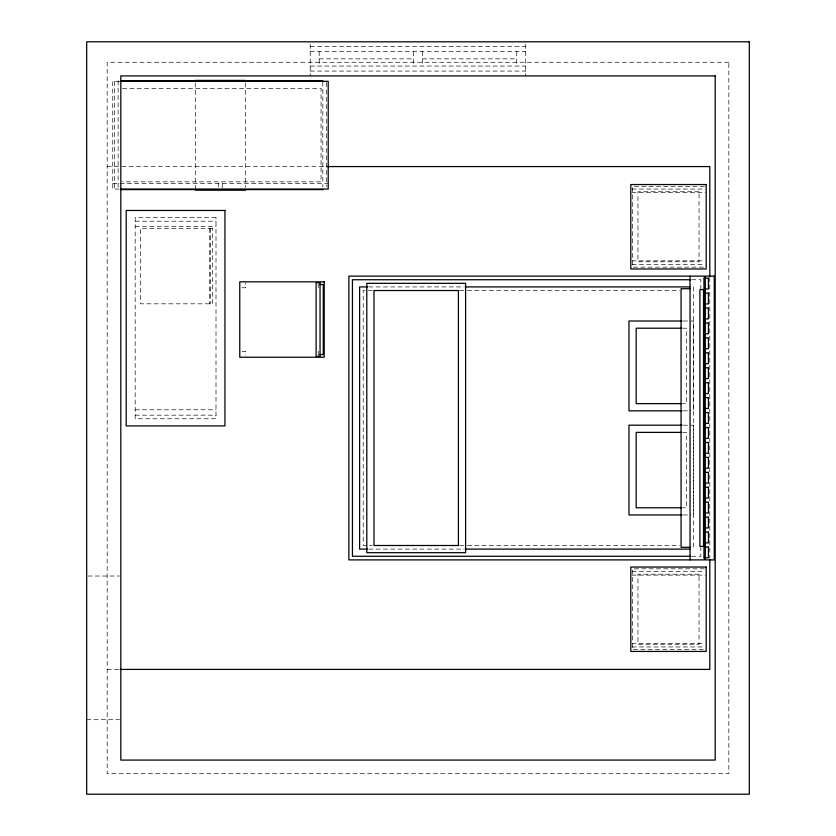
<?xml version="1.0" encoding="UTF-8"?>
<svg xmlns="http://www.w3.org/2000/svg" width="836" height="836" viewBox="0 0 836 836"><rect width="100%" height="100%" fill="white"/><g stroke="black" fill="none" stroke-linecap="round" stroke-linejoin="round"><path stroke-width="0.63" stroke-dasharray="4.18 3.13" d="M310.208 46.649L525.729 46.649M310.208 51.675L525.729 51.675M319.185 58.865L413.475 58.865M422.462 58.865L516.752 58.865M310.208 66.044L525.729 66.044M310.208 71.07L525.729 71.07M119.715 81.322L112.735 81.322L112.735 189.061L119.715 189.061M122.516 88.48L321.055 88.48L321.055 181.851L122.516 181.851M107.175 166.573L327.618 166.573M112.735 183.68L328.214 183.68M704.424 186.365L632.58 186.365L632.58 267.144L704.424 267.144M632.037 189.061L704.967 189.061M631.849 192.614L705.156 192.614M135.181 221.216L216.001 221.216M135.181 226.598L216.001 226.598M631.849 260.853L703.87 260.853M632.037 264.458L704.967 264.458M691.685 279.736L700.819 279.736L700.819 288.869M368.749 286.915L464.001 286.915M241.938 287.762L245.7 287.762L245.7 282.704M372.313 290.5L363.2 290.5L363.2 545.521L372.313 545.521M459.56 290.5L466.07 290.5M467.376 290.5L679.637 290.5M683.315 321.014L693.661 321.014L693.661 410.831M682.604 328.203L686.471 328.203L686.471 403.642L682.604 403.642M241.938 351.298L245.7 351.298L245.7 355.07M135.181 409.776L216.001 409.776M683.315 410.831L691.069 410.831M135.181 415.158L216.001 415.158M683.315 425.19L693.661 425.19L693.661 514.955M682.604 432.379L686.471 432.379L686.471 507.776L682.604 507.776M683.315 514.955L691.069 514.955M459.56 545.521L466.07 545.521M467.376 545.521L679.637 545.521M368.749 549.106L464.001 549.106M691.685 556.285L700.819 556.285L700.819 547.152M704.424 568.825L632.58 568.825L632.58 649.656L704.424 649.656M632.037 571.521L704.967 571.521M631.849 575.126L705.156 575.126M87.958 576.025L119.548 576.025M631.849 643.354L703.87 643.354M632.037 646.959L704.967 646.959M107.175 669.406L118.911 669.406M86.693 719.702L119.548 719.702M709.806 277.583L709.806 558.385M693.64 286.915L693.64 549.106M525.729 44.329L525.729 75.919M516.752 51.675L516.752 66.044M422.462 51.675L422.462 66.044M413.475 51.675L413.475 66.044M326.437 82.618L326.437 186.459M322.832 82.074L322.832 187.013M319.185 51.675L319.185 66.044M318.265 283.968L318.265 287.762M318.265 351.298L318.265 356.324M310.208 44.329L310.208 75.919M245.606 83.015L245.606 187.358M222.251 183.68L222.251 189.061M218.698 183.68L218.698 186.909M210.62 228.374L210.62 303.823M209.711 228.374L209.711 303.823M195.342 83.015L195.342 189.971M118.116 80.778L118.116 189.605M114.522 81.322L114.522 189.061M728.835 62.272L107.165 62.272L107.165 773.728L728.835 773.728L728.835 62.272M699.042 191.747L637.962 191.747L637.962 261.762L699.042 261.762L699.042 191.747M216.001 217.611L135.181 217.611L135.181 418.763L216.001 418.763L216.001 217.611M212.396 228.374L140.563 228.374L140.563 303.823L212.396 303.823L212.396 228.374M699.042 574.207L637.962 574.207L637.962 644.274L699.042 644.274L699.042 574.207"/><path stroke-width="1.25" d="M195.342 80.413L245.606 80.413M120.729 80.778L196.356 80.778M245.899 80.778L322.832 80.778M120.572 81.322L328.214 81.322L328.214 189.061L120.572 189.061M327.618 166.573L709.806 166.573L709.806 276.277M120.729 189.605L322.832 189.605M195.342 189.971L245.606 189.971M690.379 279.736L352.437 279.736L352.437 556.285L690.379 556.285M319.937 284.522L323.281 284.522L323.281 354.537L319.937 354.537M367.443 286.915L359.616 286.915L359.616 549.106L367.443 549.106M465.297 286.915L689.721 286.915M690.055 288.723L681.068 288.723L681.068 547.298L690.055 547.298M682.019 321.014L628.975 321.014L628.975 410.831L682.019 410.831M681.319 328.203L636.165 328.203L636.165 403.642L681.319 403.642M682.019 425.19L628.975 425.19L628.975 514.955L682.019 514.955M681.319 432.379L636.165 432.379L636.165 507.776L681.319 507.776M465.297 549.106L689.721 549.106M120.217 669.406L709.806 669.406L709.806 559.692M704.424 278.733L704.424 276.131L348.873 276.131L348.873 559.89L704.424 559.89L704.424 557.288M704.424 289.151L704.424 294.356M704.424 303.468L704.424 308.672M704.424 317.784L704.424 322.989M704.424 333.407L704.424 338.611M704.424 347.724L704.424 352.928M704.424 363.346L704.424 368.551M704.424 377.663L704.424 382.867M704.424 393.275L704.424 398.49M704.424 408.898L704.424 412.806M704.424 423.215L704.424 427.123M704.424 437.531L704.424 442.746M704.424 453.154L704.424 458.358M704.424 467.47L704.424 472.674M704.424 483.093L704.424 488.297M704.424 497.41L704.424 502.614M704.424 513.032L704.424 518.236M704.424 527.349L704.424 532.553M704.424 541.665L704.424 546.869M690.055 276.131L690.055 559.89M749.307 41.8L86.693 41.8L86.693 794.2L749.307 794.2L749.307 41.8M715.188 75.919L120.812 75.919L120.812 760.081L715.188 760.081L715.188 75.919M706.201 184.547L630.804 184.547L630.804 268.973L706.201 268.973L706.201 184.547M224.947 210.453L126.194 210.453L126.194 425.921L224.947 425.921L224.947 210.453M714.278 276.131L705.291 276.131L705.291 559.89L714.278 559.89L714.278 276.131M708.437 278.231L703.964 278.231L703.964 288.995L708.437 288.995L708.437 278.231M324.201 281.836L239.765 281.836L239.765 357.233L324.201 357.233L324.201 281.836M320.042 282.704L316.123 282.704L316.123 356.324L320.042 356.324L320.042 282.704M465.6 283.341L366.795 283.341L366.795 552.68L465.6 552.68L465.6 283.341M703.515 289.59L699.91 289.59L699.91 546.389L703.515 546.389L703.515 289.59M458.41 290.52L373.985 290.52L373.985 545.5L458.41 545.5L458.41 290.52M708.437 293.143L703.964 293.143L703.964 303.907L708.437 303.907L708.437 293.143M708.437 308.066L703.964 308.066L703.964 318.871L708.437 318.871L708.437 308.066M708.437 323.02L703.964 323.02L703.964 333.783L708.437 333.783L708.437 323.02M708.437 337.943L703.964 337.943L703.964 348.706L708.437 348.706L708.437 337.943M708.437 352.896L703.964 352.896L703.964 363.66L708.437 363.66L708.437 352.896M708.437 367.809L703.964 367.809L703.964 378.583L708.437 378.583L708.437 367.809M708.437 382.731L703.964 382.731L703.964 393.537L708.437 393.537L708.437 382.731M708.437 397.685L703.964 397.685L703.964 408.459L708.437 408.459L708.437 397.685M708.437 412.608L703.964 412.608L703.964 423.371L708.437 423.371L708.437 412.608M708.437 427.562L703.964 427.562L703.964 438.336L708.437 438.336L708.437 427.562M708.437 442.484L703.964 442.484L703.964 453.248L708.437 453.248L708.437 442.484M708.437 457.396L703.964 457.396L703.964 468.202L708.437 468.202L708.437 457.396M708.437 472.361L703.964 472.361L703.964 483.124L708.437 483.124L708.437 472.361M708.437 487.273L703.964 487.273L703.964 498.037L708.437 498.037L708.437 487.273M708.437 502.237L703.964 502.237L703.964 513.001L708.437 513.001L708.437 502.237M708.437 517.15L703.964 517.15L703.964 527.913L708.437 527.913L708.437 517.15M708.437 532.062L703.964 532.062L703.964 542.877L708.437 542.877L708.437 532.062M708.437 547.026L703.964 547.026L703.964 557.79L708.437 557.79L708.437 547.026M706.201 567.048L630.804 567.048L630.804 651.432L706.201 651.432L706.201 567.048"/></g></svg>
